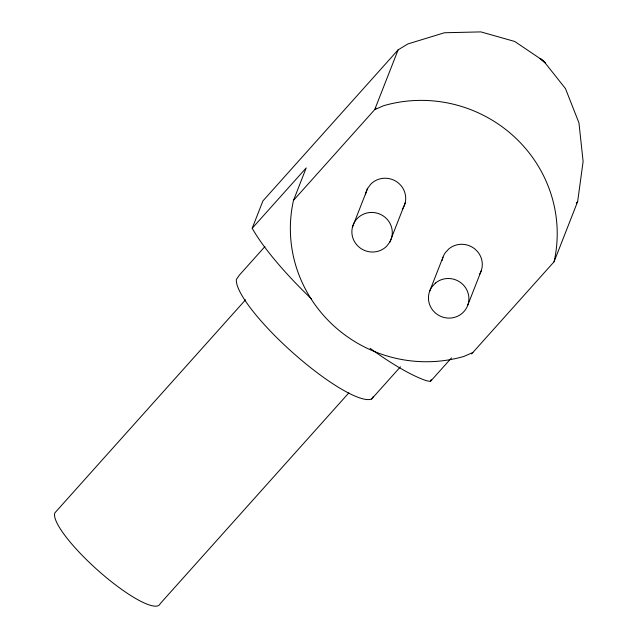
<?xml version="1.0" encoding="UTF-8"?>
<svg xmlns="http://www.w3.org/2000/svg" width="638" height="638" viewBox="0 0 638 638"><rect width="100%" height="100%" fill="white"/><g stroke="black" fill="none" stroke-linecap="round" stroke-linejoin="round"><path stroke-width="0.96" d="M471.57 353.946L554.063 261.771L577.653 201.576L583.116 161.446L578.961 122.903L565.467 88.57L543.512 60.881L514.707 41.462L480.908 31.9L444.455 32.753L407.834 43.958L398.136 49.844L262.92 200.922L252.209 228.26A133.924 29.611 41.8 0 0 311.488 298.927M472.862 352.511L463.938 356.419A133.924 130.176 21.4 0 1 293.512 200.34L306.216 167.906L252.209 228.26M398.136 49.844L374.713 109.608L383.637 105.701A133.924 130.176 21.4 0 1 554.063 261.771M352.415 227.272L367.703 188.274L370.798 184.143A20.296 19.722 21.4 0 1 397.346 182.205A20.296 19.722 21.4 0 1 403.28 207.773L402.267 209.128M389.874 241.985A20.296 19.722 21.4 0 0 373.286 212.494A20.296 19.722 21.4 0 0 353.293 239.17A20.296 19.722 21.4 0 0 386.78 246.109L389.874 241.985L405.162 202.98M429.589 291.399L442.995 257.186M540.187 58.537L545.147 62.819L540.219 58.449M370.144 348.332A133.924 29.611 41.8 0 0 426.607 380.766L430.443 381.436L431.152 379.61M467.758 305.203L481.164 270.99M264.937 246.563L239.402 275.09L236.387 279.444A91.067 20.137 41.8 0 0 293.966 353.723A91.067 20.137 41.8 0 0 371.635 399.005L373.238 396.7M293.512 200.34L376.005 108.165M245.558 299.796L54.884 512.848A69.765 15.424 41.8 0 0 101.546 573.546A69.765 15.424 41.8 0 0 160.186 603.692L348.866 392.864M371.635 399.005L400.441 366.818M576.329 203.059L577.653 201.576M430.443 381.436L451.505 357.894M365.494 194.749A20.296 19.722 21.4 0 1 367.703 188.274M442.126 260.519A20.296 19.722 21.4 0 1 445.372 252.616L448.889 248.836A20.296 19.722 21.4 0 1 474.887 249.011A20.296 19.722 21.4 0 1 479.712 274.117M435.483 283.041L431.966 286.829A20.296 19.722 21.4 0 0 445.404 317.78A20.296 19.722 21.4 0 0 468.14 293.313A20.296 19.722 21.4 0 0 435.483 283.041"/></g></svg>
